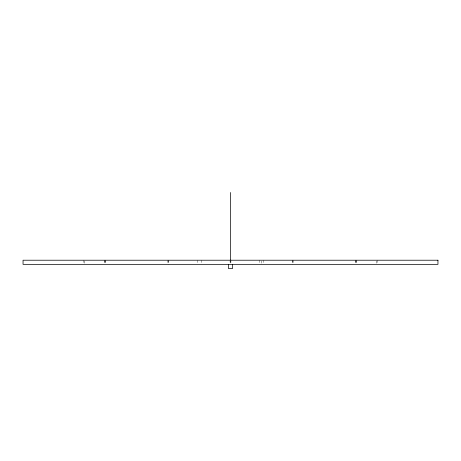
<?xml version="1.0" encoding="UTF-8"?>
<svg xmlns="http://www.w3.org/2000/svg" width="461" height="461" viewBox="0 0 461 461"><rect width="100%" height="100%" fill="white"/><g stroke="black" fill="none" stroke-linecap="round" stroke-linejoin="round"><path stroke-width="0.35" stroke-dasharray="2.31 1.73" d="M377.15 260.217L377.15 263.675M376.562 260.909L376.562 263.675M356.491 260.217L356.491 263.675M356.076 260.217L356.076 263.675M355.904 260.217L355.904 263.675M355.662 260.217L355.662 263.675M293.15 260.217L293.15 263.675M292.735 260.217L292.735 263.675M292.32 260.217L292.32 264.366M263.692 260.217L263.692 263.675M261.618 260.909L261.618 263.675M259.543 260.217L259.543 263.675M230.915 260.217L230.915 263.675M230.5 260.77L230.5 264.366M230.085 260.217L230.085 263.675M201.457 260.217L201.457 263.675M197.308 260.217L197.308 263.675M168.68 260.217L168.68 264.366M168.265 260.217L168.265 263.675M167.85 260.217L167.85 263.675M105.339 260.217L105.339 263.675M105.096 260.217L105.096 263.675M104.924 260.217L104.924 263.675M104.509 260.217L104.509 263.675M84.438 260.909L84.438 263.675M83.85 260.217L83.85 263.675"/><path stroke-width="0.69" d="M232.575 264.366L232.575 268.515L228.425 268.515L228.425 264.366M230.5 192.485L230.5 260.05M437.95 260.217L23.05 260.217L23.05 264.366L437.95 264.366L437.95 260.217"/></g></svg>
